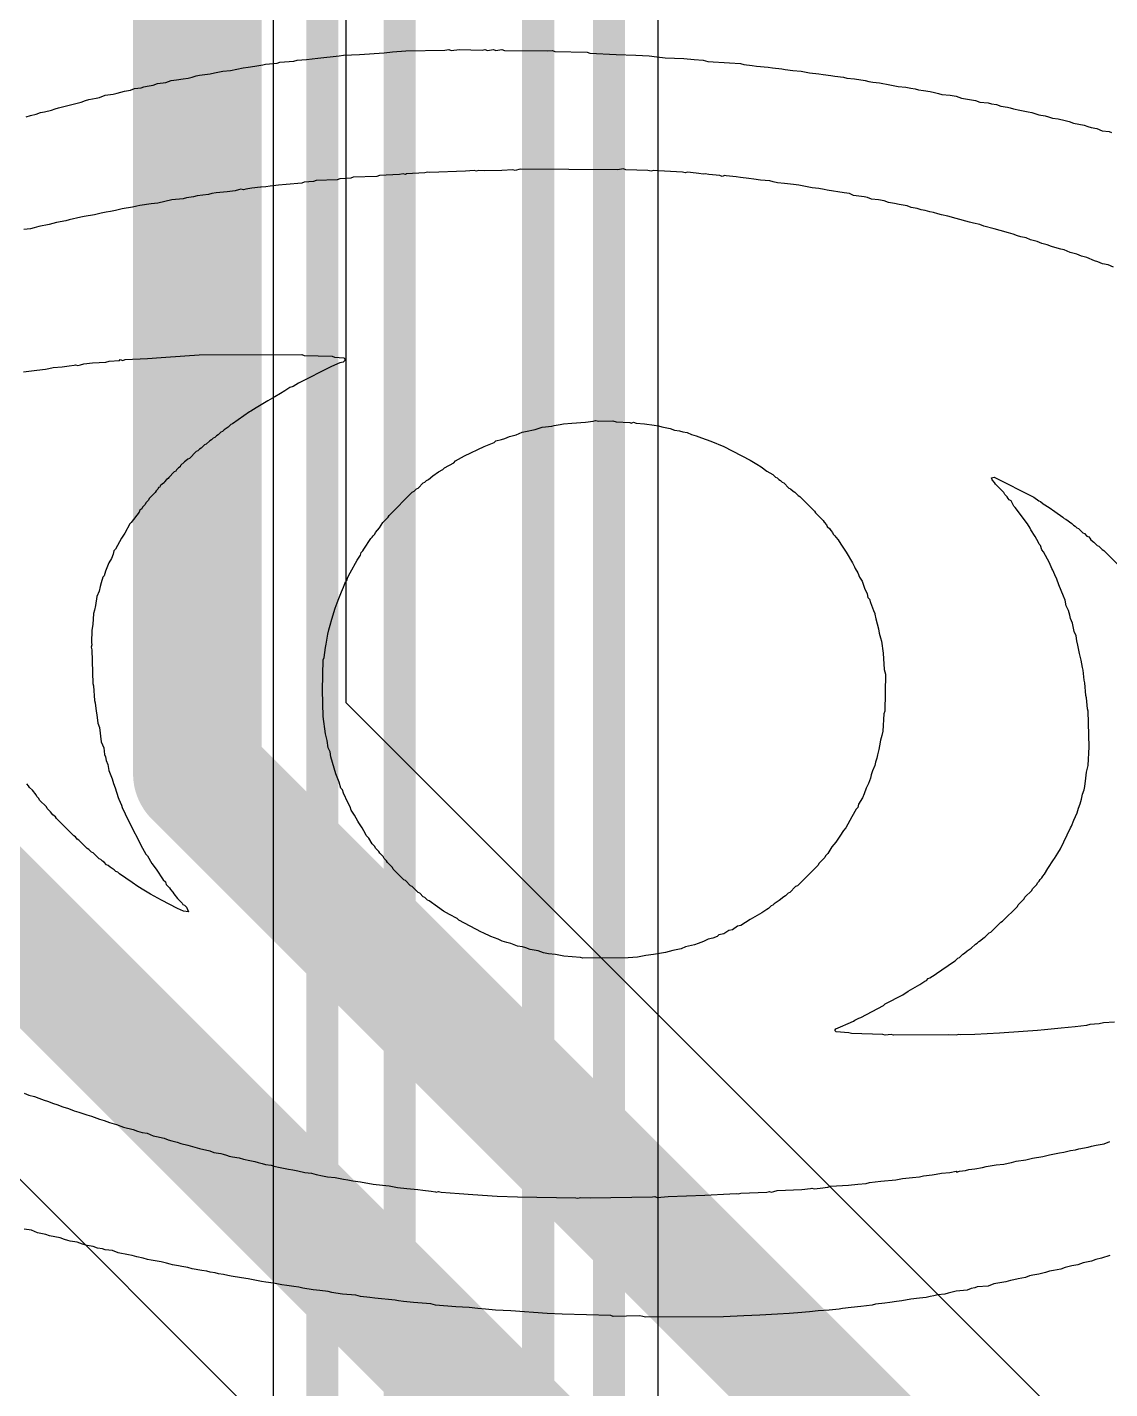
# Model space of a CAD drawing. Header units: inches. Extents: x 0 to 5359, y 0 to 5098.
# Drawn here: x 20.12 to 28.66, y 30.51 to 41.26 of the extents above; entities that cross this region are included whole.
import ezdxf

# ---------------------------------------------------------------- set-up
doc = ezdxf.new("R2010")
doc.units = ezdxf.units.IN
for name, color, linetype in [('Bottom Layer', 5, 'Continuous'), ('Layer 2', 76, 'Continuous'), ('Top Overlay', 2, 'Continuous')]:
    doc.layers.add(name, color=color, linetype=linetype)

msp = doc.modelspace()

# ---------------------------------------------------------------- linework, layer by layer
at = {"layer": 'Bottom Layer'}
for p, q in [((25.095, 14.68), (25.095, 74.485)), ((22.055, 61.078), (22.055, 17.805))]:
    msp.add_line(p, q, dxfattribs=at)
for points in [[(24.147, 13.601, 0.254, 0.254, 0), (24.147, 75.068, 0.254, 0.254, 0)], [(24.706, 14.667, 0.254, 0.254, 0), (24.706, 74.668, 0.254, 0.254, 0)], [(22.444, 73.203, 0.254, 0.254, 0), (22.444, 17.805, 0.254, 0.254, 0)], [(23.054, 16.551, 0.254, 0.254, 0), (23.054, 72.707, 0.254, 0.254, 0)]]:
    msp.add_lwpolyline(points, format="xyseb", dxfattribs=at)
at = {"layer": 'Layer 2'}
for p, q in [((22.633, 35.928), (22.633, 52.361)), ((28.639, 29.921), (22.633, 35.928)), ((18.398, 33.826), (25.654, 26.569))]:
    msp.add_line(p, q, dxfattribs=at)
for points in [[(21.458, 35.368, 1.016, 1.016, 0), (21.458, 52.733, 1.016, 1.016, 0)], [(21.458, 35.368, 1.016, 1.016, 0), (28.15, 28.677, 1.016, 1.016, 0)], [(19.6, 34.536, 1.016, 1.016, 0), (26.665, 27.472, 1.016, 1.016, 0)]]:
    msp.add_lwpolyline(points, format="xyseb", dxfattribs=at)
msp.add_lwpolyline([(21.204, 35.368, 0.508, 0.508, 1), (21.712, 35.368, 0.508, 0.508, 1)], format="xyseb", close=True, dxfattribs=at)
msp.add_lwpolyline([(21.204, 35.368, 0.508, 0.508, 1), (21.712, 35.368, 0.508, 0.508, 1)], format="xyseb", close=True, dxfattribs=at)
at = {"layer": 'Top Overlay'}
for p, q in [((22.611, 41.037), (22.738, 41.044)), ((22.738, 41.044), (22.931, 41.057)), ((22.931, 41.057), (22.998, 41.064)), ((22.998, 41.064), (23.104, 41.071)), ((23.104, 41.071), (23.411, 41.077)), ((23.411, 41.077), (23.441, 41.081)), ((23.441, 41.081), (23.461, 41.074)), ((23.461, 41.074), (23.527, 41.081)), ((23.527, 41.081), (23.704, 41.077)), ((23.704, 41.077), (23.727, 41.081)), ((23.727, 41.081), (23.747, 41.074)), ((23.747, 41.074), (23.794, 41.081)), ((23.794, 41.081), (23.814, 41.074)), ((23.814, 41.074), (23.861, 41.081)), ((23.861, 41.081), (23.881, 41.074)), ((23.881, 41.074), (24.217, 41.071)), ((24.217, 41.071), (24.26, 41.074)), ((24.26, 41.074), (24.28, 41.067)), ((24.28, 41.067), (24.534, 41.061)), ((24.534, 41.061), (24.554, 41.054)), ((24.554, 41.054), (24.763, 41.044)), ((24.763, 41.044), (24.917, 41.037)), ((21.718, 40.917), (21.818, 40.937)), ((21.818, 40.937), (21.858, 40.944)), ((21.858, 40.944), (21.911, 40.951)), ((21.911, 40.951), (21.975, 40.961)), ((21.975, 40.961), (21.995, 40.967)), ((21.995, 40.967), (22.088, 40.974)), ((22.088, 40.974), (22.108, 40.981)), ((22.108, 40.981), (22.218, 40.991)), ((22.218, 40.991), (22.245, 40.997)), ((22.245, 40.997), (22.318, 41.004)), ((22.318, 41.004), (22.408, 41.014)), ((22.408, 41.014), (22.578, 41.031)), ((22.578, 41.031), (22.611, 41.037)), ((24.917, 41.037), (25.023, 41.031)), ((25.023, 41.031), (25.083, 41.024)), ((25.083, 41.024), (25.15, 41.017)), ((25.15, 41.017), (25.297, 41.011)), ((25.297, 41.011), (25.377, 41.004)), ((25.377, 41.004), (25.45, 40.997)), ((25.45, 40.997), (25.486, 40.987)), ((25.486, 40.987), (25.656, 40.977)), ((25.656, 40.977), (25.743, 40.971)), ((25.743, 40.971), (25.77, 40.964)), ((25.77, 40.964), (25.836, 40.957)), ((25.836, 40.957), (25.87, 40.951)), ((25.87, 40.951), (25.963, 40.944)), ((25.963, 40.944), (25.996, 40.937)), ((25.996, 40.937), (26.07, 40.931)), ((21.208, 40.821), (21.252, 40.838)), ((21.252, 40.838), (21.292, 40.844)), ((21.292, 40.844), (21.345, 40.851)), ((21.345, 40.851), (21.385, 40.857)), ((21.385, 40.857), (21.418, 40.864)), ((21.418, 40.864), (21.448, 40.874)), ((21.448, 40.874), (21.475, 40.881)), ((21.475, 40.881), (21.558, 40.891)), ((21.558, 40.891), (21.592, 40.897)), ((21.592, 40.897), (21.618, 40.904)), ((21.618, 40.904), (21.658, 40.911)), ((21.658, 40.911), (21.718, 40.917)), ((26.07, 40.931), (26.096, 40.924)), ((26.096, 40.924), (26.156, 40.917)), ((26.156, 40.917), (26.223, 40.911)), ((26.223, 40.911), (26.263, 40.904)), ((26.263, 40.904), (26.289, 40.897)), ((26.289, 40.897), (26.363, 40.891)), ((26.363, 40.891), (26.396, 40.884)), ((26.396, 40.884), (26.456, 40.877)), ((26.456, 40.877), (26.489, 40.871)), ((26.489, 40.871), (26.556, 40.864)), ((26.556, 40.864), (26.583, 40.857)), ((26.583, 40.857), (26.643, 40.851)), ((26.643, 40.851), (26.729, 40.838)), ((26.729, 40.838), (26.756, 40.831)), ((26.756, 40.831), (26.789, 40.824)), ((20.685, 40.704), (20.729, 40.721)), ((20.729, 40.721), (20.792, 40.731)), ((20.792, 40.731), (20.825, 40.738)), ((20.825, 40.738), (20.882, 40.754)), ((20.882, 40.754), (20.929, 40.761)), ((20.929, 40.761), (20.962, 40.774)), ((20.962, 40.774), (21.015, 40.781)), ((21.015, 40.781), (21.035, 40.788)), ((21.035, 40.788), (21.062, 40.794)), ((21.062, 40.794), (21.108, 40.801)), ((21.108, 40.801), (21.142, 40.814)), ((21.142, 40.814), (21.208, 40.821)), ((26.789, 40.824), (26.842, 40.818)), ((26.842, 40.818), (26.922, 40.804)), ((26.922, 40.804), (26.949, 40.798)), ((26.949, 40.798), (26.989, 40.791)), ((26.989, 40.791), (27.049, 40.784)), ((27.049, 40.784), (27.089, 40.778)), ((27.089, 40.778), (27.122, 40.771)), ((27.122, 40.771), (27.149, 40.764)), ((27.149, 40.764), (27.189, 40.758)), ((27.189, 40.758), (27.242, 40.751)), ((27.242, 40.751), (27.276, 40.744)), ((27.276, 40.744), (27.306, 40.734)), ((27.306, 40.734), (27.332, 40.728)), ((27.332, 40.728), (27.399, 40.721)), ((27.399, 40.721), (27.446, 40.714)), ((20.306, 40.604), (20.336, 40.614)), ((20.336, 40.614), (20.362, 40.621)), ((20.362, 40.621), (20.435, 40.641)), ((20.435, 40.641), (20.542, 40.668)), ((20.542, 40.668), (20.575, 40.681)), ((20.575, 40.681), (20.602, 40.688)), ((20.602, 40.688), (20.659, 40.698)), ((20.659, 40.698), (20.685, 40.704)), ((27.446, 40.714), (27.489, 40.698)), ((27.489, 40.698), (27.599, 40.681)), ((27.599, 40.681), (27.632, 40.668)), ((27.632, 40.668), (27.699, 40.661)), ((27.699, 40.661), (27.725, 40.654)), ((27.725, 40.654), (27.765, 40.648)), ((27.765, 40.648), (27.799, 40.634)), ((27.799, 40.634), (27.852, 40.628)), ((27.852, 40.628), (27.872, 40.621)), ((27.872, 40.621), (27.899, 40.614)), ((27.899, 40.614), (27.949, 40.604)), ((20.106, 40.551), (20.142, 40.561)), ((20.142, 40.561), (20.186, 40.571)), ((20.186, 40.571), (20.219, 40.584)), ((20.219, 40.584), (20.252, 40.591)), ((20.252, 40.591), (20.306, 40.604)), ((27.949, 40.604), (27.975, 40.598)), ((27.975, 40.598), (28.015, 40.591)), ((28.015, 40.591), (28.042, 40.584)), ((28.042, 40.584), (28.099, 40.568)), ((28.099, 40.568), (28.149, 40.558)), ((28.149, 40.558), (28.175, 40.551)), ((28.175, 40.551), (28.205, 40.541)), ((28.205, 40.541), (28.252, 40.534)), ((28.252, 40.534), (28.305, 40.521)), ((28.305, 40.521), (28.338, 40.514)), ((28.338, 40.514), (28.372, 40.501)), ((28.372, 40.501), (28.455, 40.484)), ((28.455, 40.484), (28.485, 40.474)), ((28.485, 40.474), (28.512, 40.468)), ((28.512, 40.468), (28.555, 40.458)), ((28.555, 40.458), (28.598, 40.441)), ((28.598, 40.441), (28.652, 40.434)), ((28.652, 40.434), (28.672, 40.428)), ((22.688, 40.075), (22.668, 40.068)), ((22.874, 40.081), (22.688, 40.075)), ((22.894, 40.088), (22.874, 40.081)), ((23.054, 40.095), (22.894, 40.088)), ((23.081, 40.101), (23.054, 40.095)), ((23.101, 40.095), (23.081, 40.101)), ((23.108, 40.101), (23.101, 40.095)), ((23.254, 40.108), (23.108, 40.101)), ((23.274, 40.115), (23.254, 40.108)), ((23.291, 40.111), (23.274, 40.115)), ((23.574, 40.121), (23.291, 40.111)), ((23.641, 40.128), (23.574, 40.121)), ((23.661, 40.121), (23.641, 40.128)), ((23.674, 40.128), (23.661, 40.121)), ((23.724, 40.125), (23.674, 40.128)), ((23.861, 40.128), (23.724, 40.125)), ((23.947, 40.134), (23.861, 40.128)), ((23.967, 40.128), (23.947, 40.134)), ((24.004, 40.138), (23.967, 40.128)), ((24.773, 40.134), (24.004, 40.138)), ((24.82, 40.141), (24.773, 40.134)), ((24.84, 40.134), (24.82, 40.141)), ((25.013, 40.128), (24.84, 40.134)), ((25.04, 40.121), (25.013, 40.128)), ((25.06, 40.128), (25.04, 40.121)), ((25.097, 40.125), (25.06, 40.128)), ((25.287, 40.115), (25.097, 40.125)), ((25.307, 40.108), (25.287, 40.115)), ((25.327, 40.115), (25.307, 40.108)), ((25.35, 40.111), (25.327, 40.115)), ((25.416, 40.105), (25.35, 40.111)), ((25.45, 40.098), (25.416, 40.105)), ((25.466, 40.101), (25.45, 40.098)), ((25.493, 40.095), (25.466, 40.101)), ((25.58, 40.088), (25.493, 40.095)), ((25.6, 40.081), (25.58, 40.088)), ((25.62, 40.088), (25.6, 40.081)), ((25.63, 40.085), (25.62, 40.088)), ((25.71, 40.078), (25.63, 40.085)), ((25.743, 40.071), (25.71, 40.078)), ((21.755, 39.968), (21.692, 39.958)), ((21.782, 39.975), (21.755, 39.968)), ((21.801, 39.981), (21.782, 39.975)), ((21.821, 39.975), (21.801, 39.981)), ((21.841, 39.981), (21.821, 39.975)), ((21.888, 39.988), (21.841, 39.981)), ((21.955, 39.995), (21.888, 39.988)), ((21.961, 39.995), (21.955, 39.995)), ((21.998, 39.998), (21.961, 39.995)), ((22.031, 40.005), (21.998, 39.998)), ((22.098, 40.011), (22.031, 40.005)), ((22.158, 40.018), (22.098, 40.011)), ((22.281, 40.028), (22.158, 40.018)), ((22.301, 40.035), (22.281, 40.028)), ((22.375, 40.041), (22.301, 40.035)), ((22.395, 40.048), (22.375, 40.041)), ((22.561, 40.055), (22.395, 40.048)), ((22.581, 40.061), (22.561, 40.055)), ((22.668, 40.068), (22.581, 40.061)), ((25.81, 40.065), (25.743, 40.071)), ((25.85, 40.058), (25.81, 40.065)), ((25.903, 40.051), (25.85, 40.058)), ((25.976, 40.045), (25.903, 40.051)), ((26.003, 40.038), (25.976, 40.045)), ((26.036, 40.031), (26.003, 40.038)), ((26.09, 40.025), (26.036, 40.031)), ((26.163, 40.018), (26.09, 40.025)), ((26.203, 40.011), (26.163, 40.018)), ((26.269, 39.998), (26.203, 40.011)), ((26.309, 39.991), (26.269, 39.998)), ((26.363, 39.985), (26.309, 39.991)), ((26.403, 39.978), (26.363, 39.985)), ((26.429, 39.971), (26.403, 39.978)), ((26.563, 39.951), (26.429, 39.971)), ((21.092, 39.865), (21.005, 39.851)), ((21.145, 39.871), (21.092, 39.865)), ((21.255, 39.895), (21.145, 39.871)), ((21.345, 39.905), (21.255, 39.895)), ((21.372, 39.911), (21.345, 39.905)), ((21.428, 39.921), (21.372, 39.911)), ((21.455, 39.928), (21.428, 39.921)), ((21.545, 39.938), (21.455, 39.928)), ((21.572, 39.945), (21.545, 39.938)), ((21.605, 39.951), (21.572, 39.945)), ((21.692, 39.958), (21.605, 39.951)), ((26.603, 39.945), (26.563, 39.951)), ((26.636, 39.931), (26.603, 39.945)), ((26.719, 39.921), (26.636, 39.931)), ((26.746, 39.915), (26.719, 39.921)), ((26.779, 39.901), (26.746, 39.915)), ((26.833, 39.895), (26.779, 39.901)), ((26.879, 39.888), (26.833, 39.895)), ((26.912, 39.875), (26.879, 39.888)), ((26.959, 39.868), (26.912, 39.875)), ((26.996, 39.858), (26.959, 39.868)), ((20.505, 39.751), (20.479, 39.745)), ((20.539, 39.758), (20.505, 39.751)), ((20.565, 39.765), (20.539, 39.758)), ((20.645, 39.778), (20.565, 39.765)), ((20.699, 39.791), (20.645, 39.778)), ((20.739, 39.798), (20.699, 39.791)), ((20.772, 39.805), (20.739, 39.798)), ((20.812, 39.811), (20.772, 39.805)), ((20.865, 39.825), (20.812, 39.811)), ((20.945, 39.838), (20.865, 39.825)), ((20.979, 39.845), (20.945, 39.838)), ((21.005, 39.851), (20.979, 39.845)), ((27.059, 39.848), (26.996, 39.858)), ((27.092, 39.835), (27.059, 39.848)), ((27.139, 39.828), (27.092, 39.835)), ((27.169, 39.818), (27.139, 39.828)), ((27.202, 39.811), (27.169, 39.818)), ((27.239, 39.801), (27.202, 39.811)), ((27.266, 39.795), (27.239, 39.801)), ((27.302, 39.785), (27.266, 39.795)), ((27.329, 39.778), (27.302, 39.785)), ((27.379, 39.768), (27.329, 39.778)), ((27.446, 39.748), (27.379, 39.768)), ((20.142, 39.668), (20.089, 39.661)), ((20.169, 39.675), (20.142, 39.668)), ((20.206, 39.685), (20.169, 39.675)), ((20.289, 39.701), (20.206, 39.685)), ((20.316, 39.708), (20.289, 39.701)), ((20.346, 39.718), (20.316, 39.708)), ((20.419, 39.731), (20.346, 39.718)), ((20.445, 39.738), (20.419, 39.731)), ((20.479, 39.745), (20.445, 39.738)), ((27.552, 39.721), (27.446, 39.748)), ((27.582, 39.711), (27.552, 39.721)), ((27.632, 39.701), (27.582, 39.711)), ((27.665, 39.688), (27.632, 39.701)), ((27.745, 39.668), (27.665, 39.688)), ((27.792, 39.655), (27.745, 39.668)), ((27.859, 39.635), (27.792, 39.655)), ((27.895, 39.625), (27.859, 39.635)), ((27.929, 39.611), (27.895, 39.625)), ((27.955, 39.605), (27.929, 39.611)), ((27.999, 39.595), (27.955, 39.605)), ((28.032, 39.581), (27.999, 39.595)), ((28.085, 39.568), (28.032, 39.581)), ((28.122, 39.551), (28.085, 39.568)), ((28.165, 39.541), (28.122, 39.551)), ((28.199, 39.528), (28.165, 39.541)), ((28.225, 39.521), (28.199, 39.528)), ((28.272, 39.508), (28.225, 39.521)), ((28.298, 39.501), (28.272, 39.508)), ((28.345, 39.481), (28.298, 39.501)), ((28.398, 39.468), (28.345, 39.481)), ((28.435, 39.451), (28.398, 39.468)), ((28.478, 39.441), (28.435, 39.451)), ((28.538, 39.415), (28.478, 39.441)), ((28.565, 39.408), (28.538, 39.415)), ((28.602, 39.392), (28.565, 39.408)), ((28.645, 39.382), (28.602, 39.392)), ((28.688, 39.365), (28.645, 39.382)), ((20.286, 38.565), (20.319, 38.572)), ((20.319, 38.572), (20.392, 38.579)), ((20.392, 38.579), (20.445, 38.585)), ((20.445, 38.585), (20.485, 38.592)), ((20.485, 38.592), (20.495, 38.595)), ((20.495, 38.595), (20.515, 38.589)), ((20.515, 38.589), (20.535, 38.595)), ((20.535, 38.595), (20.562, 38.602)), ((20.562, 38.602), (20.629, 38.609)), ((20.629, 38.609), (20.735, 38.615)), ((20.735, 38.615), (20.762, 38.622)), ((20.762, 38.622), (20.842, 38.629)), ((20.842, 38.629), (20.849, 38.635)), ((20.849, 38.635), (20.869, 38.629)), ((20.869, 38.629), (20.889, 38.635)), ((20.889, 38.635), (21.065, 38.645)), ((21.065, 38.645), (21.172, 38.652)), ((21.172, 38.652), (21.358, 38.665)), ((21.358, 38.665), (21.472, 38.672)), ((21.472, 38.672), (22.281, 38.675)), ((22.515, 38.582), (22.255, 38.449)), ((22.281, 38.675), (22.301, 38.669)), ((22.301, 38.669), (22.521, 38.662)), ((22.581, 38.609), (22.515, 38.582)), ((22.521, 38.662), (22.541, 38.655)), ((22.541, 38.655), (22.614, 38.649)), ((22.608, 38.615), (22.581, 38.609)), ((22.618, 38.625), (22.608, 38.615)), ((22.614, 38.649), (22.624, 38.639)), ((22.624, 38.639), (22.618, 38.625)), ((20.086, 38.539), (20.192, 38.552)), ((20.192, 38.552), (20.259, 38.559)), ((20.259, 38.559), (20.286, 38.565)), ((22.115, 38.369), (22.068, 38.342)), ((22.148, 38.389), (22.115, 38.369)), ((22.188, 38.415), (22.148, 38.389)), ((22.215, 38.422), (22.188, 38.415)), ((22.255, 38.449), (22.215, 38.422)), ((21.921, 38.255), (21.881, 38.229)), ((21.935, 38.262), (21.921, 38.255)), ((22.001, 38.302), (21.935, 38.262)), ((22.015, 38.309), (22.001, 38.302)), ((22.068, 38.342), (22.015, 38.309)), ((21.868, 38.222), (21.735, 38.129)), ((21.881, 38.229), (21.868, 38.222)), ((24.414, 38.135), (24.52, 38.142)), ((24.52, 38.142), (24.58, 38.149)), ((24.58, 38.149), (24.6, 38.155)), ((24.6, 38.155), (24.627, 38.149)), ((24.627, 38.149), (24.737, 38.152)), ((24.737, 38.152), (24.763, 38.145)), ((24.763, 38.145), (24.87, 38.139)), ((24.88, 38.135), (24.9, 38.142)), ((24.9, 38.142), (24.92, 38.135)), ((21.608, 38.035), (21.595, 38.022)), ((21.622, 38.042), (21.608, 38.035)), ((21.642, 38.062), (21.622, 38.042)), ((21.655, 38.069), (21.642, 38.062)), ((21.668, 38.082), (21.655, 38.069)), ((21.702, 38.102), (21.668, 38.082)), ((21.722, 38.122), (21.702, 38.102)), ((21.735, 38.129), (21.722, 38.122)), ((23.921, 38.029), (23.974, 38.042)), ((23.974, 38.042), (24.02, 38.062)), ((24.02, 38.062), (24.047, 38.069)), ((24.047, 38.069), (24.124, 38.085)), ((24.124, 38.085), (24.18, 38.102)), ((24.18, 38.102), (24.254, 38.109)), ((24.254, 38.109), (24.274, 38.115)), ((24.274, 38.115), (24.32, 38.122)), ((24.32, 38.122), (24.347, 38.129)), ((24.347, 38.129), (24.414, 38.135)), ((24.87, 38.139), (24.88, 38.135)), ((24.92, 38.135), (24.987, 38.129)), ((24.987, 38.129), (25.063, 38.119)), ((25.063, 38.119), (25.097, 38.112)), ((25.097, 38.112), (25.123, 38.105)), ((25.123, 38.105), (25.19, 38.092)), ((25.19, 38.092), (25.223, 38.079)), ((25.223, 38.079), (25.263, 38.072)), ((25.263, 38.072), (25.29, 38.065)), ((25.29, 38.065), (25.323, 38.059)), ((25.323, 38.059), (25.357, 38.045)), ((25.357, 38.045), (25.393, 38.035)), ((25.393, 38.035), (25.436, 38.019)), ((21.475, 37.929), (21.462, 37.916)), ((21.488, 37.936), (21.475, 37.929)), ((21.515, 37.962), (21.488, 37.936)), ((21.528, 37.969), (21.515, 37.962)), ((21.555, 37.995), (21.528, 37.969)), ((21.568, 38.002), (21.555, 37.995)), ((21.582, 38.015), (21.568, 38.002)), ((21.595, 38.022), (21.582, 38.015)), ((23.567, 37.876), (23.721, 37.949)), ((23.721, 37.949), (23.734, 37.956)), ((23.734, 37.956), (23.801, 37.982)), ((23.801, 37.982), (23.814, 37.995)), ((23.814, 37.995), (23.857, 38.005)), ((23.857, 38.005), (23.884, 38.012)), ((23.884, 38.012), (23.921, 38.029)), ((25.436, 38.019), (25.51, 37.992)), ((25.51, 37.992), (25.613, 37.949)), ((25.613, 37.949), (25.82, 37.842)), ((21.355, 37.829), (21.325, 37.799)), ((21.368, 37.836), (21.355, 37.829)), ((21.382, 37.849), (21.368, 37.836)), ((21.395, 37.856), (21.382, 37.849)), ((21.448, 37.909), (21.395, 37.856)), ((21.462, 37.916), (21.448, 37.909)), ((23.407, 37.782), (23.481, 37.822)), ((23.481, 37.822), (23.494, 37.836)), ((23.494, 37.836), (23.567, 37.876)), ((25.82, 37.842), (25.873, 37.809)), ((21.275, 37.749), (21.232, 37.706)), ((21.288, 37.756), (21.275, 37.749)), ((21.292, 37.766), (21.288, 37.756)), ((21.308, 37.782), (21.292, 37.766)), ((21.322, 37.789), (21.308, 37.782)), ((21.325, 37.799), (21.322, 37.789)), ((23.281, 37.689), (23.317, 37.719)), ((23.317, 37.719), (23.361, 37.749)), ((23.361, 37.749), (23.394, 37.769)), ((23.394, 37.769), (23.407, 37.782)), ((25.873, 37.809), (25.906, 37.789)), ((25.906, 37.789), (25.953, 37.756)), ((25.953, 37.756), (26, 37.729)), ((26, 37.729), (26.02, 37.709)), ((21.145, 37.612), (21.132, 37.599)), ((21.152, 37.626), (21.145, 37.612)), ((21.162, 37.629), (21.152, 37.626)), ((21.165, 37.639), (21.162, 37.629)), ((21.182, 37.656), (21.165, 37.639)), ((21.195, 37.662), (21.182, 37.656)), ((21.198, 37.672), (21.195, 37.662)), ((21.215, 37.689), (21.198, 37.672)), ((21.228, 37.696), (21.215, 37.689)), ((21.232, 37.706), (21.228, 37.696)), ((23.168, 37.596), (23.188, 37.616)), ((23.188, 37.616), (23.201, 37.622)), ((23.201, 37.622), (23.241, 37.662)), ((23.241, 37.662), (23.254, 37.669)), ((23.254, 37.669), (23.267, 37.682)), ((23.267, 37.682), (23.281, 37.689)), ((26.02, 37.709), (26.033, 37.702)), ((26.033, 37.702), (26.046, 37.689)), ((26.046, 37.689), (26.06, 37.682)), ((26.06, 37.682), (26.073, 37.669)), ((26.073, 37.669), (26.086, 37.662)), ((26.086, 37.662), (26.126, 37.622)), ((26.126, 37.622), (26.139, 37.616)), ((26.139, 37.616), (26.159, 37.596)), ((27.725, 37.702), (27.745, 37.709)), ((27.729, 37.686), (27.725, 37.702)), ((27.749, 37.666), (27.729, 37.686)), ((27.745, 37.709), (28.059, 37.549)), ((27.755, 37.652), (27.749, 37.666)), ((27.822, 37.586), (27.755, 37.652)), ((21.052, 37.506), (21.045, 37.492)), ((21.072, 37.526), (21.052, 37.506)), ((21.078, 37.539), (21.072, 37.526)), ((21.125, 37.586), (21.078, 37.539)), ((21.132, 37.599), (21.125, 37.586)), ((22.971, 37.406), (23.154, 37.589)), ((23.154, 37.589), (23.168, 37.596)), ((26.159, 37.596), (26.173, 37.589)), ((26.173, 37.589), (26.199, 37.562)), ((26.199, 37.562), (26.213, 37.556)), ((26.213, 37.556), (26.329, 37.439)), ((27.829, 37.572), (27.822, 37.586)), ((27.849, 37.552), (27.829, 37.572)), ((27.855, 37.539), (27.849, 37.552)), ((27.865, 37.529), (27.855, 37.539)), ((27.879, 37.522), (27.865, 37.529)), ((27.902, 37.479), (27.879, 37.522)), ((28.059, 37.549), (28.099, 37.522)), ((28.099, 37.522), (28.112, 37.516)), ((28.112, 37.516), (28.132, 37.496)), ((28.132, 37.496), (28.179, 37.469)), ((20.999, 37.432), (20.935, 37.349)), ((21.005, 37.446), (20.999, 37.432)), ((21.019, 37.459), (21.005, 37.446)), ((21.025, 37.472), (21.019, 37.459)), ((21.045, 37.492), (21.025, 37.472)), ((22.921, 37.349), (22.964, 37.392)), ((22.964, 37.392), (22.971, 37.406)), ((26.329, 37.439), (26.336, 37.426)), ((26.336, 37.426), (26.396, 37.366)), ((27.912, 37.469), (27.902, 37.479)), ((28.009, 37.339), (27.912, 37.469)), ((28.179, 37.469), (28.225, 37.436)), ((28.225, 37.436), (28.288, 37.392)), ((28.288, 37.392), (28.298, 37.382)), ((20.925, 37.339), (20.885, 37.266)), ((20.935, 37.349), (20.925, 37.339)), ((22.864, 37.272), (22.894, 37.309)), ((22.894, 37.309), (22.921, 37.349)), ((26.396, 37.366), (26.403, 37.352)), ((26.403, 37.352), (26.423, 37.332)), ((26.423, 37.332), (26.429, 37.319)), ((26.429, 37.319), (26.449, 37.299)), ((26.449, 37.299), (26.456, 37.286)), ((26.456, 37.286), (26.469, 37.272)), ((28.029, 37.306), (28.009, 37.339)), ((28.035, 37.292), (28.029, 37.306)), ((28.069, 37.239), (28.035, 37.292)), ((28.298, 37.382), (28.312, 37.376)), ((28.312, 37.376), (28.358, 37.342)), ((28.358, 37.342), (28.372, 37.329)), ((28.372, 37.329), (28.385, 37.322)), ((28.385, 37.322), (28.398, 37.309)), ((28.398, 37.309), (28.412, 37.302)), ((28.412, 37.302), (28.445, 37.269)), ((20.859, 37.226), (20.812, 37.139)), ((20.885, 37.266), (20.859, 37.226)), ((22.771, 37.139), (22.828, 37.223)), ((22.828, 37.223), (22.838, 37.233)), ((22.838, 37.233), (22.844, 37.246)), ((22.844, 37.246), (22.858, 37.259)), ((22.858, 37.259), (22.864, 37.272)), ((26.469, 37.272), (26.476, 37.259)), ((26.476, 37.259), (26.489, 37.246)), ((26.489, 37.246), (26.496, 37.233)), ((26.496, 37.233), (26.516, 37.213)), ((26.516, 37.213), (26.536, 37.179)), ((26.536, 37.179), (26.579, 37.116)), ((28.095, 37.193), (28.069, 37.239)), ((28.102, 37.179), (28.095, 37.193)), ((28.112, 37.169), (28.102, 37.179)), ((28.445, 37.269), (28.458, 37.262)), ((28.458, 37.262), (28.478, 37.243)), ((28.478, 37.243), (28.492, 37.236)), ((28.492, 37.236), (28.502, 37.226)), ((28.502, 37.226), (28.508, 37.213)), ((28.508, 37.213), (28.532, 37.196)), ((28.532, 37.196), (28.558, 37.169)), ((20.779, 37.066), (20.759, 37.033)), ((20.792, 37.099), (20.779, 37.066)), ((20.799, 37.126), (20.792, 37.099)), ((20.812, 37.139), (20.799, 37.126)), ((22.718, 37.053), (22.744, 37.093)), ((22.744, 37.093), (22.751, 37.113)), ((22.751, 37.113), (22.764, 37.126)), ((22.764, 37.126), (22.771, 37.139)), ((26.579, 37.116), (26.629, 37.033)), ((28.122, 37.133), (28.112, 37.169)), ((28.135, 37.119), (28.122, 37.133)), ((28.182, 37.033), (28.135, 37.119)), ((28.558, 37.169), (28.572, 37.163)), ((28.572, 37.163), (28.598, 37.136)), ((28.598, 37.136), (28.612, 37.129)), ((28.612, 37.129), (28.748, 36.993)), ((20.732, 36.966), (20.722, 36.929)), ((20.759, 37.033), (20.732, 36.966)), ((22.664, 36.953), (22.718, 37.053)), ((26.629, 37.033), (26.643, 36.999)), ((26.643, 36.999), (26.649, 36.986)), ((26.649, 36.986), (26.669, 36.953)), ((28.202, 36.986), (28.182, 37.033)), ((28.209, 36.973), (28.202, 36.986)), ((28.225, 36.936), (28.209, 36.973)), ((20.699, 36.873), (20.692, 36.846)), ((20.712, 36.919), (20.699, 36.873)), ((20.722, 36.929), (20.712, 36.919)), ((22.611, 36.839), (22.628, 36.883)), ((22.628, 36.883), (22.638, 36.893)), ((22.638, 36.893), (22.644, 36.919)), ((22.644, 36.919), (22.664, 36.953)), ((26.669, 36.953), (26.683, 36.919)), ((26.683, 36.919), (26.703, 36.886)), ((26.703, 36.886), (26.723, 36.833)), ((28.239, 36.903), (28.225, 36.936)), ((28.255, 36.859), (28.239, 36.903)), ((28.275, 36.813), (28.255, 36.859)), ((20.665, 36.766), (20.655, 36.696)), ((20.682, 36.809), (20.665, 36.766)), ((20.692, 36.846), (20.682, 36.809)), ((22.561, 36.716), (22.574, 36.749)), ((22.574, 36.749), (22.594, 36.803)), ((22.594, 36.803), (22.611, 36.839)), ((26.723, 36.833), (26.743, 36.786)), ((26.743, 36.786), (26.749, 36.759)), ((26.749, 36.759), (26.763, 36.746)), ((26.763, 36.746), (26.769, 36.719)), ((28.292, 36.769), (28.275, 36.813)), ((28.305, 36.736), (28.292, 36.769)), ((20.645, 36.659), (20.639, 36.633)), ((20.655, 36.696), (20.645, 36.659)), ((22.518, 36.586), (22.544, 36.673)), ((22.544, 36.673), (22.561, 36.716)), ((26.769, 36.719), (26.793, 36.656)), ((26.793, 36.656), (26.803, 36.633)), ((28.315, 36.693), (28.305, 36.736)), ((28.332, 36.656), (28.315, 36.693)), ((28.342, 36.619), (28.332, 36.656)), ((20.632, 36.546), (20.625, 36.5)), ((20.639, 36.633), (20.632, 36.546)), ((22.495, 36.503), (22.505, 36.539)), ((22.505, 36.539), (22.518, 36.586)), ((26.803, 36.633), (26.803, 36.626)), ((26.803, 36.626), (26.813, 36.589)), ((26.813, 36.589), (26.833, 36.51)), ((28.348, 36.593), (28.342, 36.619)), ((28.365, 36.556), (28.348, 36.593)), ((28.372, 36.516), (28.365, 36.556)), ((20.625, 36.5), (20.622, 36.403)), ((22.475, 36.39), (22.488, 36.47)), ((22.488, 36.47), (22.495, 36.503)), ((26.833, 36.51), (26.839, 36.476)), ((26.839, 36.476), (26.849, 36.44)), ((26.849, 36.44), (26.856, 36.413)), ((28.378, 36.49), (28.372, 36.516)), ((28.392, 36.456), (28.378, 36.49)), ((28.398, 36.416), (28.392, 36.456)), ((20.625, 36.386), (20.619, 36.366)), ((20.619, 36.366), (20.625, 36.346)), ((20.622, 36.403), (20.625, 36.386)), ((20.625, 36.346), (20.632, 36.08)), ((22.458, 36.286), (22.468, 36.363)), ((22.468, 36.363), (22.475, 36.39)), ((26.856, 36.413), (26.869, 36.32)), ((26.869, 36.32), (26.879, 36.19)), ((28.405, 36.383), (28.398, 36.416)), ((28.412, 36.356), (28.405, 36.383)), ((28.418, 36.316), (28.412, 36.356)), ((28.432, 36.263), (28.418, 36.316)), ((22.445, 36.026), (22.451, 36.266)), ((22.451, 36.266), (22.458, 36.286)), ((28.442, 36.206), (28.432, 36.263)), ((28.448, 36.186), (28.442, 36.206)), ((26.879, 36.19), (26.889, 36.153)), ((26.889, 36.153), (26.882, 35.86)), ((28.455, 36.106), (28.448, 36.186)), ((28.462, 36.086), (28.455, 36.106)), ((20.632, 36.08), (20.639, 36.06)), ((20.639, 36.06), (20.645, 35.946)), ((22.451, 35.82), (22.445, 36.026)), ((28.468, 35.986), (28.462, 36.086)), ((20.645, 35.946), (20.652, 35.926)), ((20.652, 35.926), (20.659, 35.86)), ((28.475, 35.966), (28.468, 35.986)), ((28.482, 35.88), (28.475, 35.966)), ((20.659, 35.86), (20.665, 35.833)), ((20.665, 35.833), (20.672, 35.767)), ((22.468, 35.683), (22.451, 35.82)), ((26.876, 35.84), (26.866, 35.703)), ((26.882, 35.86), (26.876, 35.84)), ((28.488, 35.86), (28.482, 35.88)), ((28.495, 35.58), (28.488, 35.86)), ((20.672, 35.767), (20.685, 35.733)), ((20.685, 35.733), (20.699, 35.62)), ((22.481, 35.63), (22.468, 35.683)), ((26.859, 35.67), (26.849, 35.633)), ((26.866, 35.703), (26.859, 35.67)), ((20.699, 35.62), (20.719, 35.573)), ((20.719, 35.573), (20.725, 35.52)), ((22.491, 35.573), (22.481, 35.63)), ((22.505, 35.54), (22.491, 35.573)), ((26.842, 35.587), (26.836, 35.56)), ((26.849, 35.633), (26.842, 35.587)), ((28.488, 35.433), (28.495, 35.58)), ((20.725, 35.52), (20.732, 35.5)), ((20.732, 35.5), (20.739, 35.473)), ((20.739, 35.473), (20.752, 35.44)), ((22.511, 35.5), (22.505, 35.54)), ((22.551, 35.367), (22.511, 35.5)), ((26.809, 35.46), (26.803, 35.433)), ((26.819, 35.49), (26.809, 35.46)), ((26.826, 35.517), (26.819, 35.49)), ((26.836, 35.56), (26.826, 35.517)), ((20.752, 35.44), (20.759, 35.393)), ((20.759, 35.393), (20.785, 35.327)), ((22.578, 35.3), (22.551, 35.367)), ((26.776, 35.36), (26.769, 35.333)), ((26.786, 35.39), (26.776, 35.36)), ((26.803, 35.433), (26.786, 35.39)), ((28.468, 35.333), (28.475, 35.38)), ((28.475, 35.38), (28.488, 35.433)), ((20.126, 35.273), (20.112, 35.287)), ((20.132, 35.26), (20.126, 35.273)), ((20.156, 35.237), (20.132, 35.26)), ((20.785, 35.327), (20.795, 35.29)), ((20.795, 35.29), (20.809, 35.257)), ((20.809, 35.257), (20.832, 35.18)), ((22.591, 35.253), (22.578, 35.3)), ((22.604, 35.24), (22.591, 35.253)), ((22.611, 35.213), (22.604, 35.24)), ((26.736, 35.253), (26.719, 35.21)), ((26.753, 35.29), (26.736, 35.253)), ((26.769, 35.333), (26.753, 35.29)), ((28.442, 35.207), (28.455, 35.24)), ((28.455, 35.24), (28.462, 35.267)), ((28.462, 35.267), (28.468, 35.333)), ((20.186, 35.2), (20.156, 35.237)), ((20.192, 35.187), (20.186, 35.2)), ((20.206, 35.173), (20.192, 35.187)), ((20.212, 35.16), (20.206, 35.173)), ((20.266, 35.107), (20.212, 35.16)), ((20.832, 35.18), (20.839, 35.167)), ((20.839, 35.167), (20.859, 35.12)), ((22.644, 35.14), (22.611, 35.213)), ((22.664, 35.107), (22.644, 35.14)), ((26.706, 35.177), (26.676, 35.127)), ((26.719, 35.21), (26.706, 35.177)), ((28.425, 35.13), (28.435, 35.167)), ((28.435, 35.167), (28.442, 35.207)), ((20.272, 35.093), (20.266, 35.107)), ((20.299, 35.067), (20.272, 35.093)), ((20.316, 35.044), (20.299, 35.067)), ((20.339, 35.027), (20.316, 35.044)), ((20.346, 35.014), (20.339, 35.027)), ((20.859, 35.12), (20.865, 35.1)), ((20.865, 35.1), (20.912, 35)), ((22.671, 35.08), (22.664, 35.107)), ((22.698, 35.04), (22.671, 35.08)), ((22.724, 34.994), (22.698, 35.04)), ((26.623, 35.027), (26.576, 34.94)), ((26.656, 35.087), (26.623, 35.027)), ((26.669, 35.1), (26.656, 35.087)), ((26.676, 35.127), (26.669, 35.1)), ((28.375, 35), (28.402, 35.06)), ((28.402, 35.06), (28.412, 35.097)), ((28.412, 35.097), (28.425, 35.13)), ((20.482, 34.877), (20.346, 35.014)), ((20.912, 35), (21.025, 34.78)), ((22.731, 34.98), (22.724, 34.994)), ((22.758, 34.94), (22.731, 34.98)), ((22.784, 34.894), (22.758, 34.94)), ((26.556, 34.92), (26.529, 34.874)), ((26.576, 34.94), (26.556, 34.92)), ((28.269, 34.774), (28.348, 34.94)), ((28.348, 34.94), (28.355, 34.954)), ((28.355, 34.954), (28.375, 35)), ((20.495, 34.87), (20.482, 34.877)), ((20.509, 34.85), (20.495, 34.87)), ((20.522, 34.844), (20.509, 34.85)), ((20.589, 34.777), (20.522, 34.844)), ((22.791, 34.88), (22.784, 34.894)), ((22.811, 34.86), (22.791, 34.88)), ((22.838, 34.814), (22.811, 34.86)), ((22.858, 34.794), (22.838, 34.814)), ((26.496, 34.827), (26.466, 34.79)), ((26.529, 34.874), (26.496, 34.827)), ((20.602, 34.77), (20.589, 34.777)), ((20.622, 34.75), (20.602, 34.77)), ((20.635, 34.744), (20.622, 34.75)), ((20.682, 34.697), (20.635, 34.744)), ((21.025, 34.78), (21.052, 34.734)), ((21.052, 34.734), (21.065, 34.72)), ((21.065, 34.72), (21.098, 34.66)), ((22.864, 34.78), (22.858, 34.794)), ((22.891, 34.754), (22.864, 34.78)), ((22.898, 34.74), (22.891, 34.754)), ((22.924, 34.714), (22.898, 34.74)), ((22.931, 34.7), (22.924, 34.714)), ((26.409, 34.707), (26.363, 34.66)), ((26.416, 34.72), (26.409, 34.707)), ((26.433, 34.737), (26.416, 34.72)), ((26.466, 34.79), (26.433, 34.737)), ((28.222, 34.7), (28.249, 34.74)), ((28.249, 34.74), (28.269, 34.774)), ((20.695, 34.69), (20.682, 34.697)), ((20.709, 34.677), (20.695, 34.69)), ((20.722, 34.67), (20.709, 34.677)), ((20.742, 34.65), (20.722, 34.67)), ((20.755, 34.644), (20.742, 34.65)), ((20.769, 34.63), (20.755, 34.644)), ((20.802, 34.61), (20.769, 34.63)), ((20.815, 34.597), (20.802, 34.61)), ((20.829, 34.59), (20.815, 34.597)), ((21.098, 34.66), (21.132, 34.614)), ((21.132, 34.614), (21.188, 34.53)), ((22.951, 34.68), (22.931, 34.7)), ((22.958, 34.667), (22.951, 34.68)), ((22.998, 34.627), (22.958, 34.667)), ((23.004, 34.614), (22.998, 34.627)), ((23.088, 34.53), (23.004, 34.614)), ((26.356, 34.647), (26.193, 34.484)), ((26.363, 34.66), (26.356, 34.647)), ((28.142, 34.574), (28.169, 34.62)), ((28.169, 34.62), (28.215, 34.687)), ((28.215, 34.687), (28.222, 34.7)), ((20.842, 34.577), (20.829, 34.59)), ((20.942, 34.51), (20.842, 34.577)), ((20.989, 34.477), (20.942, 34.51)), ((21.188, 34.53), (21.205, 34.514)), ((21.205, 34.514), (21.212, 34.494)), ((21.212, 34.494), (21.238, 34.467)), ((23.101, 34.524), (23.088, 34.53)), ((23.141, 34.484), (23.101, 34.524)), ((28.049, 34.46), (28.082, 34.494)), ((28.082, 34.494), (28.089, 34.507)), ((28.089, 34.507), (28.102, 34.52)), ((28.102, 34.52), (28.109, 34.534)), ((28.109, 34.534), (28.122, 34.547)), ((28.122, 34.547), (28.129, 34.56)), ((28.129, 34.56), (28.142, 34.574)), ((21.035, 34.45), (20.989, 34.477)), ((21.088, 34.417), (21.035, 34.45)), ((21.175, 34.371), (21.088, 34.417)), ((21.238, 34.467), (21.245, 34.454)), ((21.245, 34.454), (21.265, 34.434)), ((21.265, 34.434), (21.272, 34.42)), ((21.272, 34.42), (21.302, 34.384)), ((21.302, 34.384), (21.338, 34.347)), ((23.154, 34.477), (23.141, 34.484)), ((23.201, 34.43), (23.154, 34.477)), ((23.214, 34.424), (23.201, 34.43)), ((23.241, 34.397), (23.214, 34.424)), ((23.254, 34.39), (23.241, 34.397)), ((23.274, 34.371), (23.254, 34.39)), ((26.086, 34.397), (26.05, 34.367)), ((26.1, 34.404), (26.086, 34.397)), ((26.119, 34.424), (26.1, 34.404)), ((26.133, 34.43), (26.119, 34.424)), ((26.179, 34.477), (26.133, 34.43)), ((26.193, 34.484), (26.179, 34.477)), ((27.935, 34.334), (27.982, 34.38)), ((27.982, 34.38), (27.989, 34.394)), ((27.989, 34.394), (28.042, 34.447)), ((28.042, 34.447), (28.049, 34.46)), ((21.302, 34.304), (21.175, 34.371)), ((21.348, 34.284), (21.302, 34.304)), ((21.338, 34.347), (21.342, 34.337)), ((21.342, 34.337), (21.355, 34.331)), ((21.388, 34.277), (21.348, 34.284)), ((21.355, 34.331), (21.372, 34.314)), ((21.372, 34.314), (21.388, 34.277)), ((23.287, 34.364), (23.274, 34.371)), ((23.354, 34.317), (23.287, 34.364)), ((23.401, 34.284), (23.354, 34.317)), ((23.447, 34.257), (23.401, 34.284)), ((25.953, 34.297), (25.913, 34.271)), ((25.966, 34.304), (25.953, 34.297)), ((25.986, 34.324), (25.966, 34.304)), ((26, 34.331), (25.986, 34.324)), ((26.01, 34.341), (26, 34.331)), ((26.05, 34.367), (26.01, 34.341)), ((27.812, 34.204), (27.929, 34.321)), ((27.929, 34.321), (27.935, 34.334)), ((23.507, 34.224), (23.447, 34.257)), ((23.521, 34.211), (23.507, 34.224)), ((23.701, 34.117), (23.521, 34.211)), ((25.746, 34.171), (25.72, 34.164)), ((25.82, 34.217), (25.746, 34.171)), ((25.913, 34.271), (25.82, 34.217)), ((27.719, 34.117), (27.799, 34.197)), ((27.799, 34.197), (27.812, 34.204)), ((23.714, 34.111), (23.701, 34.117)), ((23.774, 34.084), (23.714, 34.111)), ((23.831, 34.061), (23.774, 34.084)), ((23.864, 34.047), (23.831, 34.061)), ((25.49, 34.061), (25.453, 34.044)), ((25.526, 34.071), (25.49, 34.061)), ((25.56, 34.084), (25.526, 34.071)), ((25.573, 34.097), (25.56, 34.084)), ((25.613, 34.104), (25.573, 34.097)), ((25.653, 34.131), (25.613, 34.104)), ((25.68, 34.137), (25.653, 34.131)), ((25.72, 34.164), (25.68, 34.137)), ((27.639, 34.051), (27.659, 34.071)), ((27.659, 34.071), (27.672, 34.077)), ((27.672, 34.077), (27.705, 34.111)), ((27.705, 34.111), (27.719, 34.117)), ((23.901, 34.037), (23.864, 34.047)), ((23.931, 34.027), (23.901, 34.037)), ((23.984, 34.007), (23.931, 34.027)), ((24.024, 34.001), (23.984, 34.007)), ((24.05, 33.994), (24.024, 34.001)), ((24.084, 33.981), (24.05, 33.994)), ((24.147, 33.971), (24.084, 33.981)), ((24.19, 33.954), (24.147, 33.971)), ((24.23, 33.947), (24.19, 33.954)), ((25.153, 33.957), (25.09, 33.947)), ((25.21, 33.974), (25.153, 33.957)), ((25.25, 33.981), (25.21, 33.974)), ((25.277, 33.987), (25.25, 33.981)), ((25.31, 34.001), (25.277, 33.987)), ((25.38, 34.017), (25.31, 34.001)), ((25.41, 34.027), (25.38, 34.017)), ((25.453, 34.044), (25.41, 34.027)), ((27.499, 33.944), (27.512, 33.951)), ((27.512, 33.951), (27.532, 33.971)), ((27.532, 33.971), (27.565, 33.991)), ((27.565, 33.991), (27.599, 34.024)), ((27.599, 34.024), (27.612, 34.031)), ((27.612, 34.031), (27.625, 34.044)), ((27.625, 34.044), (27.639, 34.051)), ((24.284, 33.941), (24.23, 33.947)), ((24.324, 33.934), (24.284, 33.941)), ((24.35, 33.927), (24.324, 33.934)), ((24.48, 33.917), (24.35, 33.927)), ((24.5, 33.911), (24.48, 33.917)), ((24.857, 33.914), (24.5, 33.911)), ((24.93, 33.921), (24.857, 33.914)), ((24.97, 33.927), (24.93, 33.921)), ((24.997, 33.934), (24.97, 33.927)), ((25.057, 33.941), (24.997, 33.934)), ((25.09, 33.947), (25.057, 33.941)), ((27.292, 33.791), (27.426, 33.884)), ((27.426, 33.884), (27.439, 33.891)), ((27.439, 33.891), (27.459, 33.911)), ((27.459, 33.911), (27.472, 33.917)), ((27.472, 33.917), (27.499, 33.944)), ((27.199, 33.731), (27.212, 33.737)), ((27.212, 33.737), (27.226, 33.751)), ((27.226, 33.751), (27.239, 33.757)), ((27.239, 33.757), (27.279, 33.784)), ((27.279, 33.784), (27.292, 33.791)), ((27.026, 33.624), (27.066, 33.651)), ((27.066, 33.651), (27.159, 33.704)), ((27.159, 33.704), (27.199, 33.731)), ((26.693, 33.444), (26.872, 33.538)), ((26.872, 33.538), (26.886, 33.551)), ((26.886, 33.551), (27.026, 33.624)), ((26.593, 33.398), (26.636, 33.414)), ((26.636, 33.414), (26.646, 33.424)), ((26.646, 33.424), (26.679, 33.438)), ((26.679, 33.438), (26.693, 33.444)), ((26.489, 33.341), (26.496, 33.354)), ((26.499, 33.331), (26.489, 33.341)), ((26.496, 33.354), (26.533, 33.371)), ((26.599, 33.324), (26.499, 33.331)), ((26.533, 33.371), (26.593, 33.398)), ((26.619, 33.318), (26.599, 33.324)), ((26.866, 33.311), (26.619, 33.318)), ((26.886, 33.304), (26.866, 33.311)), ((26.932, 33.311), (26.886, 33.304)), ((26.952, 33.304), (26.932, 33.311)), ((27.389, 33.308), (26.952, 33.304)), ((27.446, 33.304), (27.389, 33.308)), ((27.466, 33.311), (27.446, 33.304)), ((27.482, 33.308), (27.466, 33.311)), ((27.592, 33.311), (27.482, 33.308)), ((27.789, 33.321), (27.592, 33.311)), ((27.975, 33.334), (27.789, 33.321)), ((28.089, 33.341), (27.975, 33.334)), ((28.142, 33.348), (28.089, 33.341)), ((28.275, 33.361), (28.142, 33.348)), ((28.385, 33.371), (28.275, 33.361)), ((28.475, 33.381), (28.385, 33.371)), ((28.502, 33.388), (28.475, 33.381)), ((28.575, 33.394), (28.502, 33.388)), ((28.608, 33.401), (28.575, 33.394)), ((28.695, 33.408), (28.608, 33.401)), ((20.092, 32.848), (20.129, 32.831)), ((20.129, 32.831), (20.172, 32.821)), ((20.172, 32.821), (20.206, 32.808)), ((20.206, 32.808), (20.249, 32.791)), ((20.249, 32.791), (20.276, 32.785)), ((20.276, 32.785), (20.322, 32.765)), ((20.322, 32.765), (20.349, 32.758)), ((20.349, 32.758), (20.395, 32.738)), ((20.395, 32.738), (20.442, 32.725)), ((20.442, 32.725), (20.485, 32.708)), ((20.485, 32.708), (20.522, 32.698)), ((20.522, 32.698), (20.585, 32.675)), ((20.585, 32.675), (20.622, 32.665)), ((20.622, 32.665), (20.685, 32.641)), ((20.685, 32.641), (20.722, 32.631)), ((20.722, 32.631), (20.765, 32.615)), ((20.765, 32.615), (20.819, 32.601)), ((20.819, 32.601), (20.875, 32.578)), ((20.875, 32.578), (20.952, 32.561)), ((20.952, 32.561), (20.985, 32.548)), ((20.985, 32.548), (21.022, 32.538)), ((21.022, 32.538), (21.062, 32.531)), ((21.062, 32.531), (21.108, 32.511)), ((21.108, 32.511), (21.135, 32.505)), ((21.135, 32.505), (21.195, 32.491)), ((21.195, 32.491), (21.228, 32.478)), ((21.228, 32.478), (21.255, 32.471)), ((21.255, 32.471), (21.298, 32.461)), ((21.298, 32.461), (21.328, 32.451)), ((21.328, 32.451), (21.382, 32.438)), ((28.552, 32.438), (28.615, 32.448)), ((28.615, 32.448), (28.658, 32.465)), ((21.382, 32.438), (21.475, 32.411)), ((21.475, 32.411), (21.555, 32.391)), ((21.555, 32.391), (21.588, 32.378)), ((21.588, 32.378), (21.642, 32.371)), ((21.642, 32.371), (21.662, 32.365)), ((21.662, 32.365), (21.688, 32.358)), ((21.688, 32.358), (21.708, 32.351)), ((21.708, 32.351), (21.735, 32.345)), ((21.735, 32.345), (21.788, 32.338)), ((21.788, 32.338), (21.821, 32.325)), ((28.049, 32.335), (28.129, 32.348)), ((28.129, 32.348), (28.182, 32.361)), ((28.182, 32.361), (28.262, 32.375)), ((28.262, 32.375), (28.295, 32.381)), ((28.295, 32.381), (28.348, 32.395)), ((28.348, 32.395), (28.388, 32.401)), ((28.388, 32.401), (28.415, 32.408)), ((28.415, 32.408), (28.488, 32.421)), ((28.488, 32.421), (28.515, 32.428)), ((28.515, 32.428), (28.552, 32.438)), ((21.821, 32.325), (21.871, 32.315)), ((21.871, 32.315), (21.911, 32.308)), ((21.911, 32.308), (21.938, 32.301)), ((21.938, 32.301), (21.968, 32.291)), ((21.968, 32.291), (21.995, 32.285)), ((21.995, 32.285), (22.041, 32.278)), ((22.041, 32.278), (22.061, 32.271)), ((22.061, 32.271), (22.111, 32.261)), ((22.111, 32.261), (22.138, 32.255)), ((22.138, 32.255), (22.178, 32.248)), ((22.178, 32.248), (22.211, 32.241)), ((22.211, 32.241), (22.251, 32.235)), ((22.251, 32.235), (22.305, 32.221)), ((27.396, 32.221), (27.446, 32.231)), ((27.446, 32.231), (27.452, 32.225)), ((27.452, 32.225), (27.472, 32.231)), ((27.472, 32.231), (27.519, 32.238)), ((27.519, 32.238), (27.546, 32.245)), ((27.546, 32.245), (27.592, 32.251)), ((27.592, 32.251), (27.655, 32.261)), ((27.655, 32.261), (27.682, 32.268)), ((27.682, 32.268), (27.762, 32.281)), ((27.762, 32.281), (27.822, 32.288)), ((27.822, 32.288), (27.855, 32.295)), ((27.855, 32.295), (27.882, 32.301)), ((27.882, 32.301), (27.919, 32.311)), ((27.919, 32.311), (27.995, 32.321)), ((27.995, 32.321), (28.049, 32.335)), ((22.305, 32.221), (22.358, 32.215)), ((22.358, 32.215), (22.395, 32.205)), ((22.395, 32.205), (22.445, 32.195)), ((22.445, 32.195), (22.485, 32.188)), ((22.485, 32.188), (22.544, 32.182)), ((22.544, 32.182), (22.584, 32.175)), ((22.584, 32.175), (22.611, 32.168)), ((22.611, 32.168), (22.644, 32.162)), ((22.644, 32.162), (22.684, 32.155)), ((22.684, 32.155), (22.744, 32.148)), ((22.744, 32.148), (22.844, 32.128)), ((22.844, 32.128), (22.918, 32.122)), ((26.596, 32.122), (26.669, 32.128)), ((26.669, 32.128), (26.736, 32.135)), ((26.736, 32.135), (26.763, 32.142)), ((26.763, 32.142), (26.852, 32.152)), ((26.852, 32.152), (26.969, 32.162)), ((26.969, 32.162), (27.022, 32.175)), ((27.022, 32.175), (27.102, 32.182)), ((27.102, 32.182), (27.156, 32.188)), ((27.156, 32.188), (27.189, 32.195)), ((27.189, 32.195), (27.256, 32.202)), ((27.256, 32.202), (27.289, 32.208)), ((27.289, 32.208), (27.329, 32.215)), ((27.329, 32.215), (27.396, 32.221)), ((22.918, 32.122), (22.971, 32.115)), ((22.971, 32.115), (23.011, 32.108)), ((23.011, 32.108), (23.038, 32.102)), ((23.038, 32.102), (23.111, 32.095)), ((23.111, 32.095), (23.198, 32.088)), ((23.198, 32.088), (23.237, 32.082)), ((23.237, 32.082), (23.304, 32.075)), ((23.304, 32.075), (23.337, 32.068)), ((23.337, 32.068), (23.341, 32.065)), ((23.341, 32.065), (23.361, 32.072)), ((23.361, 32.072), (23.381, 32.065)), ((23.381, 32.065), (23.524, 32.055)), ((23.524, 32.055), (23.631, 32.048)), ((23.631, 32.048), (23.824, 32.035)), ((23.824, 32.035), (23.984, 32.028)), ((23.984, 32.028), (24.444, 32.022)), ((24.444, 32.022), (24.46, 32.018)), ((24.46, 32.018), (24.48, 32.025)), ((24.48, 32.025), (24.557, 32.022)), ((24.557, 32.022), (25.05, 32.028)), ((25.05, 32.028), (25.067, 32.032)), ((25.067, 32.032), (25.087, 32.025)), ((25.087, 32.025), (25.173, 32.032)), ((25.173, 32.032), (25.463, 32.042)), ((25.463, 32.042), (25.66, 32.052)), ((25.66, 32.052), (25.71, 32.055)), ((25.71, 32.055), (25.726, 32.052)), ((25.726, 32.052), (25.746, 32.058)), ((25.746, 32.058), (25.953, 32.065)), ((25.953, 32.065), (25.973, 32.072)), ((25.973, 32.072), (25.986, 32.065)), ((25.986, 32.065), (26.006, 32.072)), ((26.006, 32.072), (26.033, 32.078)), ((26.033, 32.078), (26.229, 32.088)), ((26.229, 32.088), (26.296, 32.095)), ((26.296, 32.095), (26.306, 32.098)), ((26.306, 32.098), (26.326, 32.092)), ((26.326, 32.092), (26.373, 32.098)), ((26.373, 32.098), (26.433, 32.105)), ((26.433, 32.105), (26.453, 32.112)), ((26.453, 32.112), (26.596, 32.122)), ((20.149, 31.765), (20.092, 31.775)), ((20.196, 31.745), (20.149, 31.765)), ((20.236, 31.738), (20.196, 31.745)), ((20.262, 31.732), (20.236, 31.738)), ((20.292, 31.722), (20.262, 31.732)), ((20.375, 31.705), (20.292, 31.722)), ((20.409, 31.692), (20.375, 31.705)), ((20.435, 31.685), (20.409, 31.692)), ((20.455, 31.678), (20.435, 31.685)), ((20.509, 31.672), (20.455, 31.678)), ((20.552, 31.655), (20.509, 31.672)), ((20.589, 31.645), (20.552, 31.655)), ((20.635, 31.638), (20.589, 31.645)), ((20.669, 31.625), (20.635, 31.638)), ((20.709, 31.618), (20.669, 31.625)), ((20.729, 31.612), (20.709, 31.618)), ((20.789, 31.605), (20.729, 31.612)), ((20.832, 31.588), (20.789, 31.605)), ((20.915, 31.572), (20.832, 31.588)), ((20.942, 31.565), (20.915, 31.572)), ((20.979, 31.555), (20.942, 31.565)), ((21.029, 31.545), (20.979, 31.555)), ((21.065, 31.535), (21.029, 31.545)), ((21.092, 31.528), (21.065, 31.535)), ((21.172, 31.515), (21.092, 31.528)), ((21.215, 31.505), (21.172, 31.515)), ((21.242, 31.498), (21.215, 31.505)), ((21.262, 31.492), (21.242, 31.498)), ((21.308, 31.485), (21.262, 31.492)), ((21.335, 31.479), (21.308, 31.485)), ((21.382, 31.472), (21.335, 31.479)), ((28.338, 31.479), (28.305, 31.472)), ((28.358, 31.485), (28.338, 31.479)), ((28.405, 31.492), (28.358, 31.485)), ((28.448, 31.508), (28.405, 31.492)), ((28.488, 31.515), (28.448, 31.508)), ((28.515, 31.522), (28.488, 31.515)), ((28.548, 31.535), (28.515, 31.522)), ((28.592, 31.545), (28.548, 31.535)), ((28.658, 31.565), (28.592, 31.545)), ((21.418, 31.462), (21.382, 31.472)), ((21.492, 31.449), (21.418, 31.462)), ((21.532, 31.442), (21.492, 31.449)), ((21.558, 31.435), (21.532, 31.442)), ((21.598, 31.429), (21.558, 31.435)), ((21.625, 31.422), (21.598, 31.429)), ((21.665, 31.415), (21.625, 31.422)), ((21.698, 31.409), (21.665, 31.415)), ((21.725, 31.402), (21.698, 31.409)), ((21.805, 31.389), (21.725, 31.402)), ((21.858, 31.382), (21.805, 31.389)), ((21.898, 31.375), (21.858, 31.382)), ((21.925, 31.369), (21.898, 31.375)), ((27.902, 31.375), (27.875, 31.369)), ((27.935, 31.382), (27.902, 31.375)), ((27.992, 31.392), (27.935, 31.382)), ((28.025, 31.405), (27.992, 31.392)), ((28.052, 31.412), (28.025, 31.405)), ((28.099, 31.419), (28.052, 31.412)), ((28.152, 31.432), (28.099, 31.419)), ((28.182, 31.442), (28.152, 31.432)), ((28.215, 31.449), (28.182, 31.442)), ((28.272, 31.459), (28.215, 31.449)), ((28.305, 31.472), (28.272, 31.459)), ((21.965, 31.362), (21.925, 31.369)), ((21.998, 31.355), (21.965, 31.362)), ((22.058, 31.349), (21.998, 31.355)), ((22.125, 31.335), (22.058, 31.349)), ((22.165, 31.329), (22.125, 31.335)), ((22.218, 31.322), (22.165, 31.329)), ((22.258, 31.315), (22.218, 31.322)), ((22.291, 31.309), (22.258, 31.315)), ((22.371, 31.295), (22.291, 31.309)), ((22.425, 31.289), (22.371, 31.295)), ((22.491, 31.282), (22.425, 31.289)), ((22.518, 31.275), (22.491, 31.282)), ((22.551, 31.269), (22.518, 31.275)), ((22.604, 31.262), (22.551, 31.269)), ((27.382, 31.269), (27.356, 31.262)), ((27.426, 31.279), (27.382, 31.269)), ((27.446, 31.285), (27.426, 31.279)), ((27.532, 31.292), (27.446, 31.285)), ((27.565, 31.305), (27.532, 31.292)), ((27.592, 31.312), (27.565, 31.305)), ((27.612, 31.319), (27.592, 31.312)), ((27.699, 31.325), (27.612, 31.319)), ((27.742, 31.342), (27.699, 31.325)), ((27.775, 31.349), (27.742, 31.342)), ((27.839, 31.359), (27.775, 31.349)), ((27.875, 31.369), (27.839, 31.359)), ((22.708, 31.252), (22.604, 31.262)), ((22.744, 31.242), (22.708, 31.252)), ((22.818, 31.235), (22.744, 31.242)), ((22.858, 31.229), (22.818, 31.235)), ((23.018, 31.215), (22.858, 31.229)), ((23.044, 31.209), (23.018, 31.215)), ((23.084, 31.202), (23.044, 31.209)), ((23.164, 31.195), (23.084, 31.202)), ((23.301, 31.185), (23.164, 31.195)), ((23.337, 31.175), (23.301, 31.185)), ((23.497, 31.162), (23.337, 31.175)), ((23.604, 31.155), (23.497, 31.162)), ((26.693, 31.165), (26.616, 31.155)), ((26.783, 31.175), (26.693, 31.165)), ((26.809, 31.182), (26.783, 31.175)), ((26.882, 31.189), (26.809, 31.182)), ((26.922, 31.195), (26.882, 31.189)), ((26.976, 31.202), (26.922, 31.195)), ((27.016, 31.209), (26.976, 31.202)), ((27.089, 31.222), (27.016, 31.209)), ((27.156, 31.229), (27.089, 31.222)), ((27.209, 31.235), (27.156, 31.229)), ((27.242, 31.242), (27.209, 31.235)), ((27.269, 31.249), (27.242, 31.242)), ((27.302, 31.255), (27.269, 31.249)), ((27.356, 31.262), (27.302, 31.255)), ((23.671, 31.149), (23.604, 31.155)), ((23.731, 31.142), (23.671, 31.149)), ((23.811, 31.135), (23.731, 31.142)), ((23.931, 31.129), (23.811, 31.135)), ((24.217, 31.109), (23.931, 31.129)), ((24.337, 31.102), (24.217, 31.109)), ((24.72, 31.092), (24.337, 31.102)), ((24.74, 31.085), (24.72, 31.092)), ((24.95, 31.089), (24.74, 31.085)), ((24.973, 31.085), (24.95, 31.089)), ((24.993, 31.079), (24.973, 31.085)), ((25.61, 31.082), (24.993, 31.079)), ((25.77, 31.089), (25.61, 31.082)), ((25.896, 31.095), (25.77, 31.089)), ((26.036, 31.102), (25.896, 31.095)), ((26.129, 31.109), (26.036, 31.102)), ((26.196, 31.115), (26.129, 31.109)), ((26.289, 31.122), (26.196, 31.115)), ((26.356, 31.129), (26.289, 31.122)), ((26.443, 31.135), (26.356, 31.129)), ((26.523, 31.142), (26.443, 31.135)), ((26.549, 31.149), (26.523, 31.142)), ((26.616, 31.155), (26.549, 31.149))]:
    msp.add_line(p, q, dxfattribs=at)

doc.saveas('drawing.dxf')
